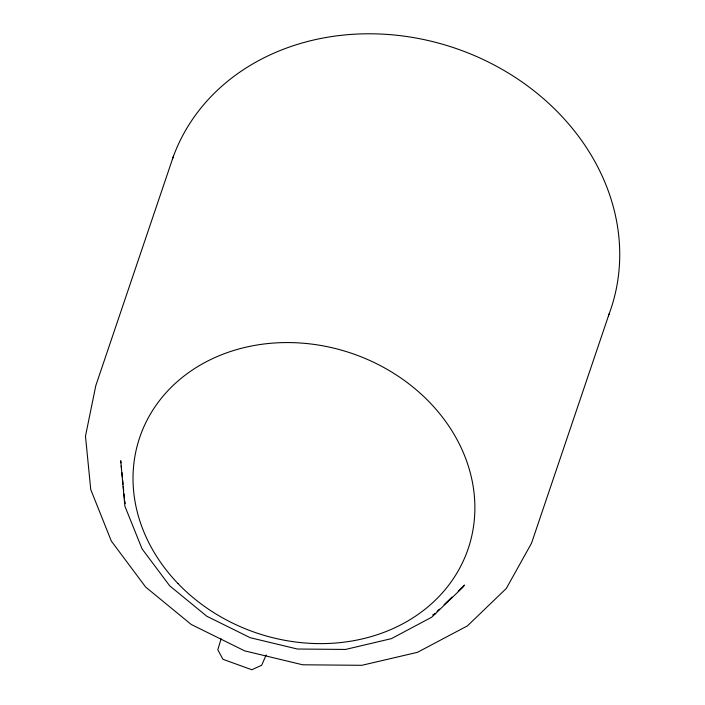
<?xml version="1.0" encoding="UTF-8"?>
<svg xmlns="http://www.w3.org/2000/svg" width="705" height="705" viewBox="0 0 705 705"><rect width="100%" height="100%" fill="white"/><g stroke="black" fill="none" stroke-linecap="round" stroke-linejoin="round"><path stroke-width="1.06" d="M266.155 654.98L261.687 665.229L251.861 669.75L222.93 659.281L217.81 649.754L221.132 638.756M173.492 156.096L95.818 385.582L85.481 436.157L90.751 489.57L111.328 541.061L145.662 587.071L191.231 624.463L244.644 650.856L302.674 664.789L361.868 665.308L417.466 652.319L467.441 625.873L506.322 588.437L531.508 543.238L609.182 313.743M434.756 613.632L433.187 615.13L435.752 613.324M437.1 611.376L439.444 609.129M444.141 604.626L451.967 597.117M458.224 591.116L464.48 585.106L462.859 587.318L431.707 617.21L391.425 638.633L345.547 649.446L297.36 649.023L250.204 637.699L206.803 616.249L169.694 585.811L142.075 548.887L124.891 506.19L120.705 460.717L120.925 462.859M432.87 614.839L434.791 613.826M124.688 502.004L124.97 503.608L124.653 500.391M121.242 466.075L121.56 469.292M121.877 472.509L122.309 476.8M122.626 480.017L123.049 484.3M123.26 486.45L123.692 490.742M124.01 493.958L124.432 498.241M172.39 159.163A231.689 197.338 18.7 0 1 459.352 49.658A231.689 197.338 18.7 0 1 608.415 315.778M177.968 583.529A173.395 147.68 18.7 0 0 466.983 552.086A173.395 147.68 18.7 0 0 266.904 343.661A173.395 147.68 18.7 0 0 177.968 583.529"/></g></svg>
